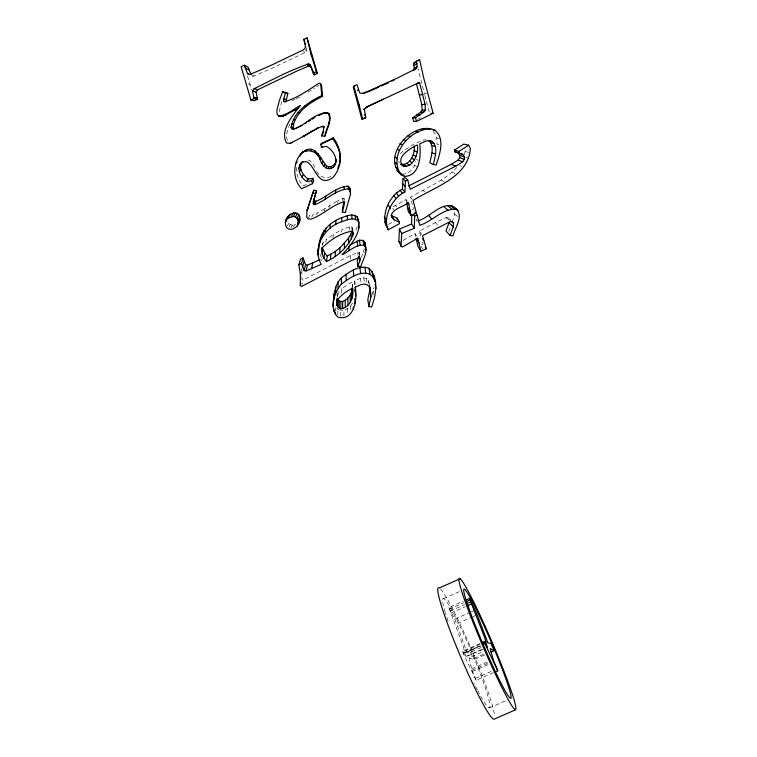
<?xml version="1.0" encoding="UTF-8"?>
<svg xmlns="http://www.w3.org/2000/svg" width="757" height="757" viewBox="0 0 757 757"><rect width="100%" height="100%" fill="white"/><g stroke="black" fill="none" stroke-linecap="round" stroke-linejoin="round"><path stroke-width="0.57" stroke-dasharray="3.79 2.84" d="M452.26 222.274L454.635 214.013L454.645 211.071M341.379 293.214L341.398 288.72L352.365 281.784L352.705 287.168M341.691 232.002L341.7 229.759L349.393 226.873L351.702 226.807L352.753 227.961L352.961 230.166M340.726 315.953L340.764 310.559L337.944 309.49L334.887 305.478M301.948 270.457L301.882 279.078L303.084 280.052L302.062 284.329M338.786 294.719L338.852 291.313L341.398 288.72M337.821 314.855L337.944 309.49M337.338 297.208L337.433 293.754L338.852 291.313M352.166 288.105L352.365 281.784M296.678 167.42C295.836 174.233 298.797 180.866 303.178 185.948L309.462 183.043M335.502 311.439L335.654 307.191M337.745 202.952L337.859 200.728L342.703 198.485L343.952 198.495L344.605 199.356M332.985 237.972L333.25 234.471L341.7 229.759M352.554 229.835L352.753 227.961M325.87 242.306L326.248 239.392L333.25 234.471M321.772 260.928L322.085 258.686M329.068 207.588L329.323 205.819L337.859 200.728M322.605 244.927L322.908 242.931L326.248 239.392M359.149 255.412L359.556 252.81L358.969 252.176L350.529 255.364L303.084 280.052M371.886 295.429L373.788 287.698M324.318 211.364L324.838 208.62L329.323 205.819M336.95 296.072L337.433 293.754M322.378 245.41L322.908 242.931M361.392 257.569L364.382 248.712M281.746 101.561L279.399 110.692L279.645 114.146M316.644 215.026L317.145 213.105L324.838 208.62M301.437 270.296L301.967 268.309M252.46 76.097L253.841 76.069L272.823 67.893L304.598 52.687L306.377 51.202L306.528 47.454M402.081 174.138C409.291 174.498 414.779 167.931 415.811 161.241M311.846 217.145L312.433 215.187L317.145 213.105M464.476 154.721L465.441 149.498M308.619 218.007L309.594 215.064L312.433 215.187M357.295 226.759L354.768 232.617M289.827 123.959C287.991 129.286 283.979 137.377 288.862 142.07M448.769 231.405L450.368 227.355M293.385 227.128L294.331 224.971L296.176 224.148M290.991 227.762L292.193 225.179L294.331 224.971M289.042 227.138L290.281 224.564L287.83 221.309M287.49 225.785L288.777 223.249M343.943 315.707L343.896 310.323L347.567 308.714L350.633 306.065L352.989 302.034L353.112 304.096M411.742 210.086L413.464 208.979L410.389 197.274C426.115 187.973 443.971 180.951 456.764 167.571M400.396 153.794L403.027 151.088L414.325 143.868M316.653 86.733L319.132 84.973M393.034 206.718L405.97 199.602L407.238 201.248M308.014 92.222L314.846 87.935M403.131 240.385L414.921 233.553L416.643 236.316M420.712 236.042L419.444 231.216L435.389 222.577L446.195 217.562L448.172 217.704L450.68 220.098M296.157 98.779L302.1 95.581M388.398 224.413L394.302 221.214M421.327 244.719L423.135 243.811L422.444 241.587M417.571 119.351L420.58 117.865M330.951 176.438C325.359 179.806 318.385 175.993 316.199 170.287M416.738 142.808L422.699 140.149L426.011 139.761M354.957 284.954L354.721 280.762L360.521 278.188L363.757 277.791L366.35 278.529L368.271 280.355L369.88 285.342M443.668 598.588L460.36 591.208M483.032 649.26L465.744 656.868L463.398 646.733L448.835 607.578L463.293 601.19M449.185 609.186L463.691 602.771M450.093 611.06L464.59 604.654M450.983 613.019L465.479 606.612M448.835 607.578L454.739 619.141L469.87 612.47M470.949 611.987L474.185 610.558M481.206 647.547L470.485 652.269L466.87 652.203L456.679 623.844L471.829 617.154M472.907 616.681L476.153 615.242M493.45 672.708L476.144 680.316L463.076 653.14L462.641 651.181L480.212 643.441M464.524 651.086L480.544 644.037M463.076 653.14L480.723 645.371M464.893 652.714L480.96 645.645M466.87 652.203L480.534 646.185M462.641 651.181L465.375 656.669L482.919 648.948M476.144 680.316L472.027 670.229L469.075 657.795L483.827 651.304M484.499 654.966L473.778 659.678L473.513 658.581L484.215 653.868M471.611 668.876L487.754 661.769M472.027 670.229L488.199 663.123M472.491 671.478L488.672 664.362M475.661 678.272L491.823 671.175M489.457 707.88L506.632 700.357M291.937 100.69L295.164 99.318M426.749 93.48L424.516 94.105L418.119 68.802M340.764 310.559L342.845 310.408M433.032 131.396L434.603 132.995L436.628 137.888L439.476 138.512M469.075 657.795L473.778 659.678M465.46 151.561L468.432 152.394M439.051 144.984L437.139 144.436L436.628 137.888M290.281 224.564L292.193 225.179M465.773 157.465L467.722 158.099M248.258 83.913L250.16 84.585L251.608 89.96M459.915 165.613L461.779 166.389M307.938 159.964L310.304 160.948L312.622 163.417L315.054 167.78M252.015 75.217L253.841 76.069M452.336 172.236L454.966 173.561M416.369 159.225L418.356 160.352M441.236 179.939L444.198 181.822M414.685 165.253L416.624 166.549M454.635 214.013L458.193 217.079M423.059 190.395L424.677 191.862M450.917 220.732L448.172 217.704M446.195 217.562L449.478 220.741M435.389 222.577L437.603 225.084M410.389 197.274L412.423 199.668M419.444 231.216L421.886 234.821M421.043 246.176L422.889 249.204M395.57 205.119L396.63 206.869M303.566 50.908L304.598 52.687M392.694 208.156L393.687 209.944M305.393 49.385L306.377 51.202M319.87 254.04L321.64 257.758M470.485 652.269L473.513 658.581M398.608 161.137L399.403 162.944M454.739 619.141L456.679 623.844M247.492 76.107L250.16 84.585M424.809 95.24L429.607 113.427M405.97 199.602L406.764 203.065M414.921 233.553L415.659 236.335M416.227 218.981L416.823 221.224M373.239 291.038L373.844 294.445M363.88 251.012L364.221 253.131M368.271 280.355L368.782 283.553M366.35 278.529L366.975 282.758M363.757 277.791L364.467 283.042M359.556 252.81L359.83 254.958M358.969 252.176L359.367 255.374M357.758 252.242L358.127 255.44M360.521 278.188L361.117 283.449M351.702 226.807L351.986 230.071M354.721 280.762L355.052 285.048M349.393 226.873L349.602 230.147M350.529 255.364L350.794 259.727M350.633 306.065L350.822 310.275M347.567 308.714L347.718 314.06M343.952 198.495L344 200.662M342.703 198.485L342.713 200.652M445.258 612.404A59.396 5.346 67 0 1 455.099 616.387A59.396 5.346 67 0 1 487.073 693.365A59.396 5.346 67 0 1 477.799 690.734M477.326 689.816A59.396 5.346 67 0 1 473.825 682.833M448.097 621.166A59.396 5.346 67 0 1 445.561 613.388M440.583 589.107A71.319 6.425 67 0 1 471.639 649.724A71.319 6.425 67 0 1 494.671 716.027"/><path stroke-width="1.14" d="M355.08 287.045C357.966 298.409 353.992 322.132 337.773 317.003C328.812 308.137 334.272 292.505 341.398 284.112L341.426 277.8C349.062 272.17 359.036 264.524 368.952 268.319C379.295 278.141 376.011 294.956 371.63 306.954L368.82 306.642L367.817 299.517L369.851 290.045L369.634 285.465M357.843 266.426L359.821 260.872L360.247 258.175L359.632 257.512L350.86 260.824L301.551 286.468L300.292 285.465L300.387 274.28L298.864 264.789L300.51 259.168L303.055 257.9L301.504 263.474L304.134 270.552L306.065 270.978L321.299 264.288C311.468 247.842 324.829 226.788 341.786 221.697L341.795 217.685C346.536 216.019 352.667 213.152 357.19 216.767C363.786 230.743 350.993 245.05 342.107 254.712C349.204 251.579 355.591 244.303 363.833 245.24L365.12 246.205C368.044 252.914 362.48 260.134 360.862 266.511L357.843 266.426L357.247 260.768L358.771 256.481M340.792 308.837C328.339 302.686 347.179 290.253 352.771 288.247C353.812 296.545 350.34 307.787 340.792 308.837L340.849 301.627L337.991 299.98L337.196 298.286M339.136 308.307L339.25 301.116M339.855 252.961L339.94 247.785L348.523 238.171L352.459 230.771L352.876 235.285C348.031 247.028 337.896 256.15 326.551 261.553C323.135 257.834 320.731 252.535 322.066 247.444M337.83 307.134L337.991 299.98M338.029 288.218L338.19 281.746L341.426 277.8M417.788 220.722C429.881 218.347 444.851 197.189 456.528 209.31C463.691 216.493 454.919 227.971 452.97 235.91L450.084 235.503L453.225 226.93L453.452 223.145L452.364 221.687L450.301 221.536L422.501 235.72L426.323 248.798L420.845 251.239L417.798 238.152L402.478 247.028L401.096 246.347L401.674 233.535L414.334 228.236L411.581 223.996L411.808 214.751M414.334 228.236L414.628 216.228L413.246 214.335M318.782 249.649C318.12 234.812 328.15 222.482 341.795 217.685M336.997 305.374L337.13 300.643M337.253 300.671L337.31 298.362M336.742 303.074L336.846 299.573M399.393 222.18L394.075 219.748L392.088 215.821L397.207 218.167L399.393 222.18L399.45 223.684L388.18 229.778C382.38 217.098 392.391 197.804 404.853 192.07L402.44 189.193L402.989 178.709L405.222 177.611L407.749 180.034L410.171 189.288L455.761 166.152L462.707 161.79L464.353 159.311L464.438 156.888L462.707 154.324L454.579 151.627L454.474 150.056L463.729 144.114L468.611 145.202L470.371 148.656C468.205 177.649 433.856 187.111 413.104 200.463L416.293 212.632L411.836 215.508L410.956 215.243L408.335 211.496L406.764 203.065M404.853 192.07L405.421 181.178L402.989 178.709M408.6 185.995L451.39 164.26L458.07 160.068L459.65 157.683L459.726 155.355L458.061 152.886L454.579 151.627M335.398 314.619L335.465 312.499M335.597 293.669L335.843 286.998L338.19 281.746M306.964 210.55L306.708 217.098L308.288 218.981L311.25 219.104C322.889 214.865 332.162 205.024 344.019 201.75L344.7 202.639L342.448 212.026L345.306 212.641L350.529 194.161L350.018 188.569L348.106 186.175C335.985 186.724 326.958 197.217 315.858 201.296L314.373 200.558L314.467 198.145L316.558 190.66L313.786 190.215L306.964 210.55L308.317 206.954L308.231 209.055M350.33 191.436L348.352 188.947C335.739 189.515 326.352 200.425 314.808 204.664L313.266 203.898L313.36 201.39L316.558 190.66M333.809 311.061L333.894 308.979M301.239 163.152L303.784 161.875L306.547 161.695C315.943 166.275 317.58 187.821 332.418 177.904C342.949 167.363 342.495 149.138 333.26 137.869L321.517 143.328L320.675 144.398L321.526 147.445L326.21 146.328C333.212 149.782 339.505 160.342 333.459 167.127C327.393 171.934 321.782 164.969 320.069 159.472C317.543 151.504 307.796 147.946 301.154 153.453C292.798 163.247 292.382 179.258 301.608 188.72L312.509 183.686L313.653 181.112L312.859 178.321L308.194 179.03C302.904 175.501 297.331 166.985 302.828 161.364C295.287 166.937 300.122 177.517 306.822 181.529L311.685 180.781L312.859 178.321M401.096 246.347L398.863 241.445L399.403 229.097L411.581 223.996M403.017 166.038C394.87 156.964 410.777 148.221 417.23 144.947C419.681 153.595 410.852 172.416 400.671 164.155C409.887 166.171 415.243 153.832 414.23 146.092M333.089 306.415L333.865 294.53L335.843 286.998M333.544 301.485L333.865 294.53M335.133 256.68L335.398 251.371L339.94 247.785M339.562 164.553L340.385 156.576M335.692 224.801L335.938 220.675M291.947 128.86L295.344 128.548L291.947 128.86L291.057 127.583C293.281 111.998 308.619 101.826 321.82 95.496L320.665 83.97L319.057 83.043C308.165 90.386 296.829 98.202 284.225 101.921L283.62 101.154L283.771 98.789L285.626 92.439L282.626 91.834L279.267 100.927L276.835 110.437L277.09 114.033L278.396 115.963C286.581 115.887 293.139 108.97 300.302 105.611C293.091 114.771 279.21 130.989 286.695 143.092L290.319 143.281L292.344 142.25M293.905 128.397L293.063 127.167C295.202 112.197 309.935 102.422 322.614 96.347L321.507 85.267L320.665 83.97M285.626 92.439L287.849 93.404L285.919 101.779L283.62 101.154M323.059 126.599L323.807 126.23L321.611 126.684L323.059 126.599L323.759 127.337L323.532 130.053L321.488 135.863L324.658 136.336L325.34 135.579C326.655 128.567 332.2 120.959 329.068 113.73C316.294 110.267 305.506 126.031 293.442 129.021M330.402 259.547L330.856 254.134L335.398 251.371M340.309 158.175L339.41 150.151M335.512 193.016L335.767 190.092M355.014 291.19L355.194 289.136L355.705 295.873M352.876 235.285L353.169 232.371L352.081 231.169C340.801 233.024 330.128 239.818 322.141 247.927L321.593 250.501M432.124 141.521L429.389 140.67L425.945 141.076L419.747 143.849C421.043 155.573 420.182 175.861 404.484 176.428C377.639 161.355 411.032 119.029 435.057 130.318C445.324 139.051 439.628 154.191 436.24 164.941L433.373 164.581L429.853 162.746C431.178 155.847 434.982 146.092 428.642 140.565L432.124 141.521C438.719 147.265 434.745 157.409 433.373 164.581M401.503 175.227C387.243 156.16 409.177 128.766 430.724 128.87M326.551 261.553L327.147 256.055L324.63 252.838L322.955 248.854L322.189 254.078M329.92 228.586L330.383 224.318M323.93 258.213L324.63 252.838M324.658 136.336C326.03 129.031 331.793 121.12 328.538 113.597L327.355 112.698M336.004 161.506L336.24 159.774L335.294 164.761M325.207 232.636L325.86 228.217M323.144 235.143L323.864 230.63M321.753 237.897L322.529 233.279M339.306 151.485L337.234 145.855L337.423 144.738M351.816 299.176L351.456 292.316L352.166 288.105L352.563 294.804M333.459 167.127L333.79 165.187L335.559 162.916M317.855 254.901L318.404 251.75M319.199 245.59L320.079 240.679M317.94 251.39L318.867 246.271M311.581 268.631L312.736 262.868L320.012 259.613M325.15 199.29L325.803 196.12M368.82 306.642L370.939 296.801L370.239 287.509M330.648 168.499L331.093 166.512L333.79 165.187M306.065 270.978L307.437 265.13L312.736 262.868M344.066 201.608L342.438 208.383L342.448 212.026M304.134 270.552L305.573 264.723L303.055 257.9M300.292 285.465L300.822 283.336M302.535 267.164L304.04 261.458M300.387 274.28L300.917 272.293M328.235 168.735L328.775 166.739L331.093 166.512M314.808 204.664L315.858 201.296M326.03 168.082L326.655 166.105C320.088 157.948 313.966 141.218 301.154 153.453M313.805 204.645L314.893 201.267M308.676 205.838L313.786 190.215M337.877 168.13L338.947 164.875M313.266 203.898L314.373 200.558M313.36 201.39L314.467 198.145M322.624 134.197L323.608 131.406M285.398 222.643C285.067 213.994 300.151 207.721 299.961 219.275C300.113 228.217 285.55 234.888 285.398 222.643L286.487 220.618M287.575 218.584L288.464 216.095M386.316 225.832C381.216 212.812 389.987 195.192 402.44 189.193M323.996 166.37L324.696 164.458M297.302 225.936L299.961 219.275M412.669 117.855L415.517 117.893L423.854 112.008L425.349 109.945L425.084 104.201L419.492 82.399L416.454 83.753L421.848 104.703L422.113 110.219L420.674 112.197L412.669 117.855L413.559 121.319L416.445 121.489L433.146 113.285L423.882 78.633L419.633 59.746L416.435 61.203L417.23 66.512L416.104 68.632L397.217 78.141L368.612 91.029L362.12 93.423L359.821 93.054L356.935 84.699L353.793 86.147L353.339 87.358L361.874 119.104L365.782 117.714L364.372 109.282L367.732 106.529L383.307 99.176M298.277 223.362L298.021 220.533L299.725 216.559M320.675 144.398L332.9 138.711L333.26 137.869M322.103 163.436L322.889 161.638M298.021 220.533L297.047 218.48L298.778 214.581M340.849 301.627C345.902 301.314 349.734 296.763 351.456 292.316M297.047 218.48L295.476 217.089L297.264 213.237M286.316 220.06L288.36 217.959L293.527 216.436L295.4 212.613M291.436 216.616L293.385 212.783M320.069 159.472L320.93 157.825M417.23 66.512L414.268 68.499L413.19 70.533L416.104 68.632M288.36 217.959L290.423 214.08M306.822 181.529L308.194 179.03M357.597 90.613L358.222 89.525M317.287 154.873L318.252 153.406M301.778 176.892L303.339 174.574M321.526 147.445L322.331 146.252M311.269 66.748L308.487 66.133L297.766 70.647L257.635 89.799L256.017 91.966L257.522 99.29L254.049 98.561L252.469 90.935L254.153 88.683C272.037 79.977 289.903 70.146 308.695 63.957L310.001 64.676L313.067 70.921M299.829 155.942L302.753 152.034M314.647 152.252L315.716 150.889M299.233 171.669L300.898 169.549M298.788 168.291L300.463 166.303M299.507 165.376L301.163 163.493M310.531 150.719L311.761 149.403M297.738 223.078L299.024 221.754M296.006 163.162L297.208 161.96M305.97 151.069L307.37 149.744M321.488 135.863L322.293 135.125M378.093 87.509L379.56 86.298M419.492 82.399L366.729 106.945L363.502 109.585L364.372 109.282M341.398 284.112C349.337 278.264 359.698 270.325 370.012 274.261L373.258 277.365L375.377 282.153M414.268 68.499L413.511 63.399L416.435 61.203M418.11 60.872L419.633 59.746M358.468 105.318L359.13 104.844L353.793 86.147M414.07 65.585L417.012 63.474M454.474 150.056L458.988 151.381L468.611 145.202M312.111 119.256L313.994 118.092M311.08 131.718L302.999 136.61L317.968 128.037L311.08 131.718L312.291 131.141M278.396 115.963L283.26 116.114L298.286 108.26M304.655 123.741L306.519 122.634M308.373 121.527L310.228 120.429L308.932 120.562M414.628 216.228L417.031 214.865L414.883 212.064M323.759 127.337L324.479 126.93M349.829 244.975L359.443 240.215L363.01 240.366L364.94 242.647L365.849 247.615M417.031 214.865L419.775 225.34C432.219 221.432 443.053 208.014 456.528 209.31M290.319 143.281L304.532 135.844M327.147 256.055L330.856 254.134M318.877 115.528L322.823 113.55M298.864 264.789L301.504 263.474M405.421 181.178L407.749 180.034M296.28 128.103L301.873 125.407L300.236 125.747M250.908 74.47L248.201 67.288L244.312 65.225L241.142 66.692L250.917 100.056L254.049 98.561M257.522 99.29L254.522 100.728L250.917 100.056M307.039 37.85L317.391 73.438L314.325 74.886L313.18 73.155L316.369 71.641L310.985 54.05L307.039 37.85L303.812 39.326L305.412 46.631L304.901 48.476L303.046 50.019L269.956 65.859L250.198 74.375L248.75 74.404L247.539 73.656L244.312 65.225M361.874 119.104L365.782 117.714M381.273 86.043L388.691 82.608M391.871 81.141L394 80.166M413.511 63.399L415.555 62.462M355.213 287.187L361.24 284.509L364.609 284.093L367.296 284.869L369.293 286.752L370.599 289.676M460.029 578.774L439.23 587.981A71.319 6.425 67 0 0 459.026 652.875A71.319 6.425 67 0 0 494.179 719.15L515.706 709.716M466.388 599.818L469.491 598.446L477.232 614.769L487.896 642.948L490.858 643.299L493.848 649.629L494.151 650.717L490.933 652.137M465.763 601.862L469.908 600.027L469.491 598.446M466.662 603.736L470.807 601.91L484.603 637.385L487.357 647.358L484.348 641.624L482.285 642.532M467.552 605.704L471.687 603.868M482.682 643.09L485.88 641.681M482.796 644.462L484.868 643.545L484.348 641.624M495.617 671.762L497.784 670.806L493.583 660.747L490.158 648.522L494.151 650.717M367.571 92.051L377.043 87.963M329.011 122.454L329.532 122.237M366.729 106.945L367.732 106.529M316.984 128.482L322.416 126.315M363.417 93.584L366.53 92.43M341.786 221.697C346.715 219.965 353.084 216.975 357.796 220.741L359.036 222.955M419.804 95.174L422.964 94.284M291.057 127.583L293.063 127.167M421.848 104.703L425.084 104.201M291.256 124.375L293.252 124.082M329.569 118.272L330.061 118.224M364.136 115.017L365.035 114.932M422.113 110.219L425.349 109.945M420.674 112.197L423.854 112.008M293.281 119.701L295.192 119.597M327.932 112.869L323.059 112.897M430.78 113.38L433.146 113.285M416.927 114.932L419.955 114.846M313.833 117.524L314.94 117.505M284.168 114.752L286.449 114.846M280.904 116.01L283.26 116.114M298.088 112.575L299.819 112.755M433.25 130.062L435.057 130.318M422.226 128.945L425.462 129.419M329.267 115.13L329.768 115.196M293.631 109.623L295.542 109.907M312.65 193.158L315.537 193.612M415.47 131.51L418.432 132.096M285.938 93.026L287.849 93.404M305.573 264.723L307.437 265.13M253.68 97.303L257.172 98.079M328.538 113.597L329.068 113.73M408.014 135.758L410.673 136.515M430.582 142.505L434.14 143.537M304.409 106.15L305.894 106.576M252.469 90.935L256.017 91.966M326.655 166.105L328.775 166.739M458.061 152.886L462.707 154.324M408.335 211.496L409.168 211.752M283.771 98.789L286.08 99.508M431.831 145.495L435.436 146.64M254.153 88.683L257.635 89.799M459.726 155.355L464.438 156.888M427.279 128.416L429.37 129.106M293.527 216.436L295.476 217.089M459.65 157.683L464.353 159.311M403.207 139.553L405.676 140.461M458.07 160.068L462.707 161.79M432.067 152.753L435.682 154.191M399.213 172.984L401.125 173.76M282.626 91.834L284.973 92.827M451.39 164.26L455.761 166.152M247.539 73.656L249.413 74.517M399.847 143.688L402.175 144.757M414.032 150.539L416.927 151.883M398.863 241.445L400.188 242.098M245.098 67.941L248.958 69.89M413.246 154.977L416.104 156.5M312.3 100.444L313.474 101.097M397.378 149.214L399.601 150.511M411.78 158.166L414.571 159.822M409.442 161.08L412.149 162.84M406.736 163.323L409.329 165.187M395.258 157.144L397.397 158.762M404.134 164.534L406.623 166.436M402.289 164.704L404.702 166.616M458.155 210.683L452.175 205.79M450.065 205.232L454.342 208.724M447.501 205.554L451.674 209.055M394.747 162.159L396.867 163.976M444.132 206.879L448.172 210.437M395.391 166.9L397.529 168.906M402.885 174.905L404.484 176.428M451.759 221.536L453.452 223.145M410.956 215.243L408.506 202.885C404.484 206.254 384.688 211.241 394.075 219.748M396.905 170.533L399.1 172.681M453.225 226.93L449.005 222.757L445.987 231.008L450.084 235.503M321.82 95.496L322.614 96.347M402.819 183.8L405.241 186.468M428.386 215.215L431.802 219.104M400.16 190.452L402.469 193.376M407.559 202.46L408.837 204.125M407.739 207.598L410.341 211.194M396.308 192.846L398.466 195.864M409.84 212.698L411.836 215.508M307.096 64.033L308.487 66.133M422.567 238.852L423.806 240.735M393.687 195.23L395.741 198.353M425.254 247.132L426.323 248.798M308.695 63.957L310.02 66.058M419.066 242.969L416.142 238.2L417.864 246.157L420.845 251.239M332.9 138.711L337.234 145.855M316.369 71.641L317.391 73.438M388.388 205.175L390.233 208.686M399.403 229.097L401.674 233.535M304.692 42.515L305.686 44.493M391.066 215.348L392.505 218.253M310.985 54.05L312.225 56.548M303.812 39.326L304.825 41.389M469.908 600.027L470.807 601.91M484.868 643.545L497.784 670.806M384.622 221.678L388.18 229.778M310.001 64.676L313.18 73.155M384.282 216.644L385.956 220.609M311.685 180.781L312.509 183.686M313.521 71.962L314.325 74.886M415.517 117.893L416.445 121.489M359.13 104.844L362.679 119.19M375.141 284.272L375.992 288.578M372.084 271.309L373.258 277.365M365.319 246.271L366.038 250.33M364.24 241.284L365.12 246.205M368.952 268.319L370.012 274.261M363.01 240.366L363.833 245.24M369.851 290.045L370.939 296.801M358.477 224.886L358.96 228.065M364.855 267.041L365.754 272.936M357.19 216.767L357.796 220.741M359.443 240.215L360.124 245.088M354.986 215.385L355.506 219.303M359.282 256.5L359.821 260.872M357.077 241.095L357.664 246.006M359.916 267.581L360.616 273.504M350.529 194.161L350.018 188.569M349.299 187.093L349.583 189.893M351.693 214.969L352.071 218.877M374.128 275.917L374.611 281.084M348.106 186.175L348.352 188.947M351.04 234.206L351.399 238.852M364.94 242.647L365.129 245.259M353.33 270.079L353.765 276.097M354.73 298.646L355.052 303.32M458.988 151.381L459.083 153.009M353.292 307.191L353.415 309.253M348.523 238.171L348.769 242.978M347.217 215.754L347.416 219.681M348.845 246.545L349.053 250.614M350.056 295.353L350.368 302.327M397.207 218.167L397.264 219.615M347.804 298.126L348.031 305.203M344.094 186.241L344.17 189.023M346.091 274.166L346.242 280.345M344.35 243.385L344.444 248.391M345.183 300.274L345.296 307.437M342.647 301.447L342.666 308.648M464.429 599.468A71.357 5.025 66.8 0 0 513.568 708.098A71.357 5.025 66.8 0 0 484.537 624.96A71.357 5.025 66.8 0 0 464.429 599.468M468.129 606.262A59.425 4.182 66.8 0 0 509.092 696.989A59.425 4.182 66.8 0 0 485.218 628.348A59.425 4.182 66.8 0 0 468.129 606.262"/></g></svg>
